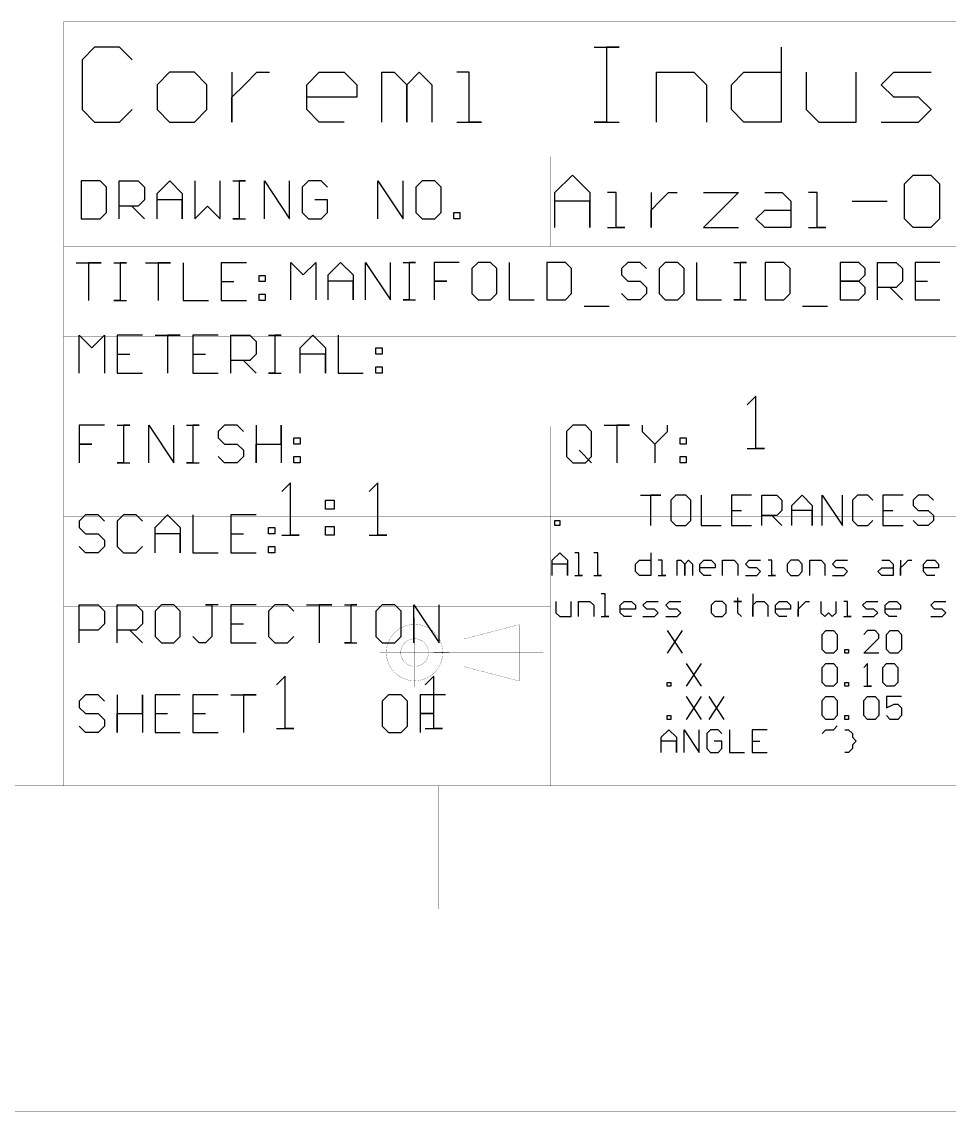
# Model space of a CAD drawing. Header units: millimetres. Extents: x 235 to 830, y 272 to 692.
# Drawn here: x 683.9 to 745.8, y 272 to 344.7 of the extents above; entities that cross this region are included whole.
import ezdxf

# ---------------------------------------------------------------- set-up
doc = ezdxf.new("R2010")
doc.units = ezdxf.units.MM
doc.layers.add('Mechanical1', color=6, linetype='Continuous')
doc.layers.add('Mechanical2', color=216, linetype='Continuous')

msp = doc.modelspace()

# ---------------------------------------------------------------- linework, layer by layer
at = {"layer": 'Mechanical1'}
for p, q in [((688.789, 343.04), (687.956, 342.207)), ((690.455, 343.04), (688.789, 343.04)), ((691.288, 342.207), (690.455, 343.04)), ((722.112, 343.04), (723.778, 343.04)), ((723.778, 343.04), (722.945, 343.04)), ((722.945, 343.04), (722.945, 338.042)), ((734.608, 343.04), (734.608, 338.042)), ((687.956, 342.207), (687.956, 338.875)), ((693.787, 341.374), (692.954, 340.541)), ((695.453, 341.374), (693.787, 341.374)), ((696.287, 340.541), (695.453, 341.374)), ((697.953, 341.374), (697.953, 338.042)), ((698.786, 340.541), (699.619, 341.374)), ((699.619, 341.374), (700.452, 341.374)), ((702.951, 340.541), (703.784, 341.374)), ((703.784, 341.374), (705.45, 341.374)), ((705.45, 341.374), (706.283, 340.541)), ((707.949, 338.042), (707.949, 341.374)), ((707.949, 341.374), (708.783, 341.374)), ((708.783, 341.374), (709.616, 340.541)), ((709.616, 340.541), (710.449, 341.374)), ((710.449, 341.374), (711.282, 340.541)), ((713.781, 341.374), (712.948, 341.374)), ((713.781, 338.042), (713.781, 341.374)), ((726.277, 338.042), (726.277, 341.374)), ((726.277, 341.374), (728.776, 341.374)), ((728.776, 341.374), (729.609, 340.541)), ((731.275, 340.541), (732.108, 341.374)), ((732.108, 341.374), (734.608, 341.374)), ((736.274, 341.374), (736.274, 338.875)), ((739.606, 338.042), (739.606, 341.374)), ((741.272, 340.541), (742.105, 341.374)), ((742.105, 341.374), (744.604, 341.374)), ((692.954, 340.541), (692.954, 338.875)), ((696.287, 338.875), (696.287, 340.541)), ((697.953, 339.708), (698.786, 340.541)), ((702.951, 338.875), (702.951, 340.541)), ((706.283, 340.541), (706.283, 339.708)), ((709.616, 340.541), (709.616, 338.042)), ((709.616, 338.042), (709.616, 340.541)), ((711.282, 340.541), (711.282, 338.042)), ((729.609, 340.541), (729.609, 338.042)), ((731.275, 338.875), (731.275, 340.541)), ((742.105, 339.708), (741.272, 340.541)), ((697.953, 338.042), (697.953, 339.708)), ((706.283, 339.708), (702.951, 339.708)), ((743.771, 339.708), (742.105, 339.708)), ((744.604, 338.875), (743.771, 339.708)), ((687.956, 338.875), (688.789, 338.042)), ((690.455, 338.042), (691.288, 338.875)), ((692.954, 338.875), (693.787, 338.042)), ((695.453, 338.042), (696.287, 338.875)), ((703.784, 338.042), (702.951, 338.875)), ((732.108, 338.042), (731.275, 338.875)), ((736.274, 338.875), (737.107, 338.042)), ((743.771, 338.042), (744.604, 338.875)), ((688.789, 338.042), (690.455, 338.042)), ((693.787, 338.042), (695.453, 338.042)), ((705.45, 338.042), (703.784, 338.042)), ((712.948, 338.042), (714.614, 338.042)), ((714.614, 338.042), (713.781, 338.042)), ((722.945, 338.042), (722.112, 338.042)), ((722.112, 338.042), (723.778, 338.042)), ((734.608, 338.042), (732.108, 338.042)), ((737.107, 338.042), (739.606, 338.042)), ((741.272, 338.042), (743.771, 338.042)), ((687.905, 334.117), (687.905, 331.59)), ((689.168, 334.117), (687.905, 334.117)), ((689.589, 333.696), (689.168, 334.117)), ((690.431, 331.59), (690.431, 334.117)), ((690.431, 334.117), (691.695, 334.117)), ((691.695, 334.117), (692.116, 333.696)), ((692.958, 333.275), (693.8, 334.117)), ((693.8, 334.117), (694.642, 333.275)), ((695.484, 334.117), (695.484, 331.59)), ((697.169, 331.59), (697.169, 334.117)), ((698.011, 334.117), (698.853, 334.117)), ((698.853, 334.117), (698.432, 334.117)), ((698.432, 334.117), (698.432, 331.59)), ((700.116, 331.59), (700.116, 334.117)), ((700.116, 334.117), (701.8, 331.59)), ((701.8, 331.59), (701.8, 334.117)), ((703.063, 334.117), (702.642, 333.696)), ((703.906, 334.117), (703.063, 334.117)), ((704.327, 333.696), (703.906, 334.117)), ((707.695, 331.59), (707.695, 334.117)), ((707.695, 334.117), (709.379, 331.59)), ((709.379, 331.59), (709.379, 334.117)), ((710.643, 334.117), (710.222, 333.696)), ((711.485, 334.117), (710.643, 334.117)), ((711.906, 333.696), (711.485, 334.117)), ((719.503, 333.339), (720.669, 334.505)), ((720.669, 334.505), (721.835, 333.339)), ((742.829, 333.922), (743.412, 334.505)), ((742.829, 331.589), (742.829, 333.922)), ((743.412, 334.505), (744.578, 334.505)), ((744.578, 334.505), (745.161, 333.922)), ((745.161, 333.922), (745.161, 331.589)), ((689.589, 332.012), (689.589, 333.696)), ((692.116, 333.696), (692.116, 332.854)), ((692.958, 331.59), (692.958, 333.275)), ((694.642, 333.275), (694.642, 331.59)), ((702.642, 333.696), (702.642, 332.012)), ((710.222, 333.696), (710.222, 332.012)), ((711.906, 332.012), (711.906, 333.696)), ((719.503, 331.006), (719.503, 333.339)), ((721.835, 333.339), (721.835, 331.006)), ((723.585, 333.339), (723.002, 333.339)), ((723.585, 331.006), (723.585, 333.339)), ((725.917, 333.339), (725.917, 331.006)), ((726.5, 332.756), (727.084, 333.339)), ((727.084, 333.339), (727.667, 333.339)), ((729.416, 333.339), (731.749, 333.339)), ((731.749, 333.339), (729.416, 331.006)), ((733.498, 333.339), (734.664, 333.339)), ((734.664, 333.339), (735.248, 332.756)), ((736.997, 333.339), (736.414, 333.339)), ((736.997, 331.006), (736.997, 333.339)), ((691.695, 332.433), (690.431, 332.433)), ((691.274, 332.433), (692.116, 331.59)), ((692.116, 332.854), (691.695, 332.433)), ((694.642, 332.854), (692.958, 332.854)), ((694.642, 331.59), (694.642, 332.854)), ((695.484, 331.59), (696.326, 332.433)), ((696.326, 332.433), (697.169, 331.59)), ((704.327, 332.854), (703.484, 332.854)), ((704.327, 332.012), (704.327, 332.854)), ((721.835, 332.756), (719.503, 332.756)), ((721.835, 331.006), (721.835, 332.756)), ((725.917, 332.173), (726.5, 332.756)), ((735.248, 332.756), (735.248, 331.006)), ((739.33, 332.756), (741.662, 332.756)), ((689.168, 331.59), (689.589, 332.012)), ((702.642, 332.012), (703.063, 331.59)), ((703.906, 331.59), (704.327, 332.012)), ((710.222, 332.012), (710.643, 331.59)), ((711.485, 331.59), (711.906, 332.012)), ((712.748, 331.59), (712.748, 332.012)), ((712.748, 332.012), (713.169, 332.012)), ((713.169, 332.012), (713.169, 331.59)), ((725.917, 331.006), (725.917, 332.173)), ((732.915, 331.589), (733.498, 332.173)), ((733.498, 332.173), (735.248, 332.173)), ((687.905, 331.59), (689.168, 331.59)), ((698.432, 331.59), (698.011, 331.59)), ((698.011, 331.59), (698.853, 331.59)), ((703.063, 331.59), (703.906, 331.59)), ((710.643, 331.59), (711.485, 331.59)), ((713.169, 331.59), (712.748, 331.59)), ((723.002, 331.006), (724.168, 331.006)), ((724.168, 331.006), (723.585, 331.006)), ((729.416, 331.006), (731.749, 331.006)), ((733.498, 331.006), (732.915, 331.589)), ((735.248, 331.006), (733.498, 331.006)), ((736.414, 331.006), (737.58, 331.006)), ((737.58, 331.006), (736.997, 331.006)), ((743.412, 331.006), (742.829, 331.589)), ((744.578, 331.006), (743.412, 331.006)), ((745.161, 331.589), (744.578, 331.006)), ((687.55, 328.656), (689.234, 328.656)), ((689.234, 328.656), (688.392, 328.656)), ((688.392, 328.656), (688.392, 326.129)), ((690.076, 328.656), (690.918, 328.656)), ((690.918, 328.656), (690.497, 328.656)), ((690.497, 328.656), (690.497, 326.129)), ((692.181, 328.656), (693.865, 328.656)), ((693.865, 328.656), (693.023, 328.656)), ((693.023, 328.656), (693.023, 326.129)), ((694.708, 328.656), (694.708, 326.129)), ((698.918, 328.656), (697.234, 328.656)), ((697.234, 328.656), (697.234, 326.129)), ((701.875, 326.18), (701.875, 328.679)), ((701.875, 328.679), (702.708, 327.846)), ((702.708, 327.846), (703.541, 328.679)), ((703.541, 328.679), (703.541, 326.18)), ((704.374, 327.846), (705.207, 328.679)), ((705.207, 328.679), (706.04, 327.846)), ((706.874, 326.18), (706.874, 328.679)), ((706.874, 328.679), (708.54, 326.18)), ((708.54, 326.18), (708.54, 328.679)), ((709.373, 328.679), (710.206, 328.679)), ((710.206, 328.679), (709.789, 328.679)), ((709.789, 328.679), (709.789, 326.18)), ((713.121, 328.679), (711.455, 328.679)), ((711.455, 328.679), (711.455, 327.43)), ((714.371, 328.679), (713.955, 328.263)), ((713.955, 328.263), (713.955, 326.597)), ((715.204, 328.679), (714.371, 328.679)), ((715.621, 328.263), (715.204, 328.679)), ((715.621, 326.597), (715.621, 328.263)), ((716.454, 328.679), (716.454, 326.18)), ((718.953, 328.679), (718.953, 326.18)), ((720.203, 328.679), (718.953, 328.679)), ((720.619, 328.263), (720.203, 328.679)), ((720.619, 326.597), (720.619, 328.263)), ((724.368, 328.679), (723.951, 328.263)), ((723.951, 328.263), (723.951, 327.846)), ((725.201, 328.679), (724.368, 328.679)), ((725.617, 328.263), (725.201, 328.679)), ((726.867, 328.679), (726.451, 328.263)), ((726.451, 328.263), (726.451, 326.597)), ((727.7, 328.679), (726.867, 328.679)), ((728.117, 328.263), (727.7, 328.679)), ((728.117, 326.597), (728.117, 328.263)), ((728.95, 328.679), (728.95, 326.18)), ((731.449, 328.679), (732.282, 328.679)), ((732.282, 328.679), (731.865, 328.679)), ((731.865, 328.679), (731.865, 326.18)), ((733.532, 328.679), (733.532, 326.18)), ((734.781, 328.679), (733.532, 328.679)), ((735.198, 328.263), (734.781, 328.679)), ((735.198, 326.597), (735.198, 328.263)), ((738.53, 328.679), (738.53, 326.18)), ((739.78, 328.679), (738.53, 328.679)), ((740.196, 328.263), (739.78, 328.679)), ((740.196, 327.846), (740.196, 328.263)), ((741.029, 326.18), (741.029, 328.679)), ((741.029, 328.679), (742.279, 328.679)), ((742.279, 328.679), (742.695, 328.263)), ((742.695, 328.263), (742.695, 327.43)), ((745.194, 328.679), (743.528, 328.679)), ((743.528, 328.679), (743.528, 326.18)), ((697.234, 327.393), (698.076, 327.393)), ((699.76, 327.814), (700.181, 327.814)), ((699.76, 327.393), (699.76, 327.814)), ((700.181, 327.393), (699.76, 327.393)), ((700.181, 327.814), (700.181, 327.393)), ((704.374, 326.18), (704.374, 327.846)), ((706.04, 327.43), (704.374, 327.43)), ((706.04, 327.846), (706.04, 326.18)), ((706.04, 326.18), (706.04, 327.43)), ((711.455, 327.43), (712.288, 327.43)), ((712.288, 327.43), (711.455, 327.43)), ((711.455, 327.43), (711.455, 326.18)), ((723.951, 327.846), (724.368, 327.43)), ((724.368, 327.43), (725.201, 327.43)), ((725.201, 327.43), (725.617, 327.013)), ((739.78, 327.43), (738.53, 327.43)), ((738.53, 327.43), (739.78, 327.43)), ((739.78, 327.43), (740.196, 327.846)), ((740.196, 327.013), (739.78, 327.43)), ((742.695, 327.43), (742.279, 327.013)), ((743.528, 327.43), (744.361, 327.43)), ((699.76, 326.551), (700.181, 326.551)), ((699.76, 326.129), (699.76, 326.551)), ((700.181, 326.551), (700.181, 326.129)), ((713.955, 326.597), (714.371, 326.18)), ((715.204, 326.18), (715.621, 326.597)), ((720.203, 326.18), (720.619, 326.597)), ((724.368, 326.18), (723.951, 326.597)), ((725.617, 326.597), (725.201, 326.18)), ((725.617, 327.013), (725.617, 326.597)), ((726.451, 326.597), (726.867, 326.18)), ((727.7, 326.18), (728.117, 326.597)), ((734.781, 326.18), (735.198, 326.597)), ((739.78, 326.18), (740.196, 326.597)), ((740.196, 326.597), (740.196, 327.013)), ((742.279, 327.013), (741.029, 327.013)), ((741.862, 327.013), (742.695, 326.18)), ((690.497, 326.129), (690.076, 326.129)), ((690.076, 326.129), (690.918, 326.129)), ((694.708, 326.129), (696.392, 326.129)), ((697.234, 326.129), (698.918, 326.129)), ((700.181, 326.129), (699.76, 326.129)), ((709.789, 326.18), (709.373, 326.18)), ((709.373, 326.18), (710.206, 326.18)), ((714.371, 326.18), (715.204, 326.18)), ((716.454, 326.18), (718.12, 326.18)), ((718.953, 326.18), (720.203, 326.18)), ((725.201, 326.18), (724.368, 326.18)), ((726.867, 326.18), (727.7, 326.18)), ((728.95, 326.18), (730.616, 326.18)), ((731.865, 326.18), (731.449, 326.18)), ((731.449, 326.18), (732.282, 326.18)), ((733.532, 326.18), (734.781, 326.18)), ((738.53, 326.18), (739.78, 326.18)), ((743.528, 326.18), (745.194, 326.18)), ((721.452, 325.764), (723.118, 325.764)), ((736.031, 325.764), (737.697, 325.764)), ((687.769, 321.291), (687.769, 323.817)), ((687.769, 323.817), (688.611, 322.975)), ((688.611, 322.975), (689.453, 323.817)), ((689.453, 323.817), (689.453, 321.291)), ((691.98, 323.817), (690.295, 323.817)), ((690.295, 323.817), (690.295, 321.291)), ((692.822, 323.817), (694.506, 323.817)), ((694.506, 323.817), (693.664, 323.817)), ((693.664, 323.817), (693.664, 321.291)), ((697.032, 323.817), (695.348, 323.817)), ((695.348, 323.817), (695.348, 321.291)), ((697.875, 321.291), (697.875, 323.817)), ((697.875, 323.817), (699.138, 323.817)), ((699.138, 323.817), (699.559, 323.396)), ((700.401, 323.817), (701.243, 323.817)), ((701.243, 323.817), (700.822, 323.817)), ((700.822, 323.817), (700.822, 321.291)), ((702.506, 322.975), (703.348, 323.817)), ((703.348, 323.817), (704.191, 322.975)), ((705.033, 323.817), (705.033, 321.291)), ((699.559, 323.396), (699.559, 322.554)), ((702.506, 321.291), (702.506, 322.975)), ((704.191, 322.975), (704.191, 321.291)), ((707.559, 322.975), (707.98, 322.975)), ((707.559, 322.554), (707.559, 322.975)), ((707.98, 322.975), (707.98, 322.554)), ((690.295, 322.554), (691.138, 322.554)), ((695.348, 322.554), (696.19, 322.554)), ((699.559, 322.554), (699.138, 322.133)), ((704.191, 322.554), (702.506, 322.554)), ((704.191, 321.291), (704.191, 322.554)), ((707.98, 322.554), (707.559, 322.554)), ((699.138, 322.133), (697.875, 322.133)), ((698.717, 322.133), (699.559, 321.291)), ((707.559, 321.712), (707.98, 321.712)), ((707.559, 321.291), (707.559, 321.712)), ((707.98, 321.712), (707.98, 321.291)), ((690.295, 321.291), (691.98, 321.291)), ((695.348, 321.291), (697.032, 321.291)), ((700.822, 321.291), (700.401, 321.291)), ((700.401, 321.291), (701.243, 321.291)), ((705.033, 321.291), (706.717, 321.291)), ((707.98, 321.291), (707.559, 321.291)), ((732.907, 319.745), (732.324, 319.162)), ((732.907, 316.246), (732.907, 319.745)), ((689.453, 317.817), (687.769, 317.817)), ((687.769, 317.817), (687.769, 316.554)), ((690.295, 317.817), (691.138, 317.817)), ((691.138, 317.817), (690.716, 317.817)), ((690.716, 317.817), (690.716, 315.291)), ((692.401, 315.291), (692.401, 317.817)), ((692.401, 317.817), (694.085, 315.291)), ((694.085, 315.291), (694.085, 317.817)), ((694.927, 317.817), (695.769, 317.817)), ((695.769, 317.817), (695.348, 317.817)), ((695.348, 317.817), (695.348, 315.291)), ((697.454, 317.817), (697.032, 317.396)), ((698.296, 317.817), (697.454, 317.817)), ((698.717, 317.396), (698.296, 317.817)), ((699.559, 317.817), (699.559, 315.291)), ((701.243, 316.554), (701.243, 317.817)), ((701.243, 317.817), (701.243, 315.291)), ((720.69, 317.817), (720.269, 317.396)), ((721.532, 317.817), (720.69, 317.817)), ((721.953, 317.396), (721.532, 317.817)), ((722.795, 317.817), (724.48, 317.817)), ((724.48, 317.817), (723.638, 317.817)), ((723.638, 317.817), (723.638, 315.291)), ((725.322, 317.817), (725.322, 317.396)), ((727.006, 317.396), (727.006, 317.817)), ((697.032, 317.396), (697.032, 316.975)), ((720.269, 317.396), (720.269, 315.712)), ((721.953, 315.712), (721.953, 317.396)), ((725.322, 317.396), (726.164, 316.554)), ((726.164, 316.554), (727.006, 317.396)), ((687.769, 316.554), (688.611, 316.554)), ((688.611, 316.554), (687.769, 316.554)), ((687.769, 316.554), (687.769, 315.291)), ((697.032, 316.975), (697.454, 316.554)), ((697.454, 316.554), (698.296, 316.554)), ((698.296, 316.554), (698.717, 316.133)), ((699.559, 315.291), (699.559, 316.554)), ((699.559, 316.554), (701.243, 316.554)), ((702.085, 316.975), (702.506, 316.975)), ((702.085, 316.554), (702.085, 316.975)), ((702.506, 316.554), (702.085, 316.554)), ((702.506, 316.975), (702.506, 316.554)), ((726.164, 316.554), (726.164, 315.291)), ((727.848, 316.975), (728.269, 316.975)), ((727.848, 316.554), (727.848, 316.975)), ((728.269, 316.554), (727.848, 316.554)), ((728.269, 316.975), (728.269, 316.554)), ((697.454, 315.291), (697.032, 315.712)), ((698.717, 315.712), (698.296, 315.291)), ((698.717, 316.133), (698.717, 315.712)), ((702.085, 315.712), (702.506, 315.712)), ((702.085, 315.291), (702.085, 315.712)), ((702.506, 315.712), (702.506, 315.291)), ((720.269, 315.712), (720.69, 315.291)), ((721.111, 316.133), (721.953, 315.291)), ((721.532, 315.291), (721.953, 315.712)), ((727.848, 315.712), (728.269, 315.712)), ((727.848, 315.291), (727.848, 315.712)), ((728.269, 315.712), (728.269, 315.291)), ((732.324, 316.246), (733.49, 316.246)), ((733.49, 316.246), (732.907, 316.246)), ((690.716, 315.291), (690.295, 315.291)), ((690.295, 315.291), (691.138, 315.291)), ((695.348, 315.291), (694.927, 315.291)), ((694.927, 315.291), (695.769, 315.291)), ((698.296, 315.291), (697.454, 315.291)), ((702.506, 315.291), (702.085, 315.291)), ((720.69, 315.291), (721.532, 315.291)), ((728.269, 315.291), (727.848, 315.291)), ((701.866, 313.961), (701.283, 313.378)), ((701.866, 310.462), (701.866, 313.961)), ((707.697, 313.961), (707.114, 313.378)), ((707.697, 310.462), (707.697, 313.961)), ((704.198, 312.795), (704.782, 312.795)), ((704.198, 312.212), (704.198, 312.795)), ((704.782, 312.795), (704.782, 312.212)), ((725.213, 313.134), (726.56, 313.134)), ((726.56, 313.134), (725.886, 313.134)), ((725.886, 313.134), (725.886, 311.113)), ((727.571, 313.134), (727.234, 312.798)), ((727.234, 312.798), (727.234, 311.45)), ((728.244, 313.134), (727.571, 313.134)), ((728.581, 312.798), (728.244, 313.134)), ((728.581, 311.45), (728.581, 312.798)), ((729.255, 313.134), (729.255, 311.113)), ((732.623, 313.134), (731.276, 313.134)), ((731.276, 313.134), (731.276, 311.113)), ((733.297, 311.113), (733.297, 313.134)), ((733.297, 313.134), (734.308, 313.134)), ((734.308, 313.134), (734.644, 312.798)), ((734.644, 312.798), (734.644, 312.124)), ((735.318, 312.461), (735.992, 313.134)), ((735.992, 313.134), (736.666, 312.461)), ((737.339, 311.113), (737.339, 313.134)), ((737.339, 313.134), (738.687, 311.113)), ((738.687, 311.113), (738.687, 313.134)), ((739.697, 313.134), (739.36, 312.798)), ((739.36, 312.798), (739.36, 311.45)), ((740.371, 313.134), (739.697, 313.134)), ((740.708, 312.798), (740.371, 313.134)), ((742.729, 313.134), (741.381, 313.134)), ((741.381, 313.134), (741.381, 311.113)), ((743.739, 313.134), (743.403, 312.798)), ((743.403, 312.798), (743.403, 312.461)), ((744.413, 313.134), (743.739, 313.134)), ((744.75, 312.798), (744.413, 313.134)), ((704.782, 312.212), (704.198, 312.212)), ((731.276, 312.124), (731.95, 312.124)), ((734.644, 312.124), (734.308, 311.787)), ((735.318, 311.113), (735.318, 312.461)), ((736.666, 312.124), (735.318, 312.124)), ((736.666, 312.461), (736.666, 311.113)), ((736.666, 311.113), (736.666, 312.124)), ((741.381, 312.124), (742.055, 312.124)), ((743.403, 312.461), (743.739, 312.124)), ((743.739, 312.124), (744.413, 312.124)), ((744.413, 312.124), (744.75, 311.787)), ((688.19, 311.817), (687.769, 311.396)), ((687.769, 311.396), (687.769, 310.975)), ((689.032, 311.817), (688.19, 311.817)), ((689.453, 311.396), (689.032, 311.817)), ((690.716, 311.817), (690.295, 311.396)), ((690.295, 311.396), (690.295, 309.712)), ((691.559, 311.817), (690.716, 311.817)), ((691.98, 311.396), (691.559, 311.817)), ((692.822, 310.975), (693.664, 311.817)), ((693.664, 311.817), (694.506, 310.975)), ((695.348, 311.817), (695.348, 309.291)), ((699.559, 311.817), (697.875, 311.817)), ((697.875, 311.817), (697.875, 309.291)), ((719.486, 311.113), (719.486, 311.45)), ((719.486, 311.45), (719.823, 311.45)), ((719.823, 311.45), (719.823, 311.113)), ((727.234, 311.45), (727.571, 311.113)), ((728.244, 311.113), (728.581, 311.45)), ((734.308, 311.787), (733.297, 311.787)), ((733.971, 311.787), (734.644, 311.113)), ((739.36, 311.45), (739.697, 311.113)), ((740.371, 311.113), (740.708, 311.45)), ((743.739, 311.113), (743.403, 311.45)), ((744.75, 311.45), (744.413, 311.113)), ((744.75, 311.787), (744.75, 311.45)), ((687.769, 310.975), (688.19, 310.554)), ((688.19, 310.554), (689.032, 310.554)), ((689.032, 310.554), (689.453, 310.133)), ((692.822, 309.291), (692.822, 310.975)), ((694.506, 310.554), (692.822, 310.554)), ((694.506, 310.975), (694.506, 309.291)), ((694.506, 309.291), (694.506, 310.554)), ((697.875, 310.554), (698.717, 310.554)), ((700.401, 310.975), (700.822, 310.975)), ((700.401, 310.554), (700.401, 310.975)), ((700.822, 310.554), (700.401, 310.554)), ((700.822, 310.975), (700.822, 310.554)), ((704.198, 311.046), (704.782, 311.046)), ((704.198, 310.462), (704.198, 311.046)), ((704.782, 311.046), (704.782, 310.462)), ((719.823, 311.113), (719.486, 311.113)), ((727.571, 311.113), (728.244, 311.113)), ((729.255, 311.113), (730.602, 311.113)), ((731.276, 311.113), (732.623, 311.113)), ((739.697, 311.113), (740.371, 311.113)), ((741.381, 311.113), (742.729, 311.113)), ((744.413, 311.113), (743.739, 311.113)), ((689.453, 310.133), (689.453, 309.712)), ((701.283, 310.462), (702.449, 310.462)), ((702.449, 310.462), (701.866, 310.462)), ((704.782, 310.462), (704.198, 310.462)), ((707.114, 310.462), (708.28, 310.462)), ((708.28, 310.462), (707.697, 310.462)), ((688.19, 309.291), (687.769, 309.712)), ((689.032, 309.291), (688.19, 309.291)), ((689.453, 309.712), (689.032, 309.291)), ((690.295, 309.712), (690.716, 309.291)), ((690.716, 309.291), (691.559, 309.291)), ((691.559, 309.291), (691.98, 309.712)), ((695.348, 309.291), (697.032, 309.291)), ((697.875, 309.291), (699.559, 309.291)), ((700.401, 309.712), (700.822, 309.712)), ((700.401, 309.291), (700.401, 309.712)), ((700.822, 309.291), (700.401, 309.291)), ((700.822, 309.712), (700.822, 309.291)), ((719.324, 308.795), (719.829, 309.3)), ((719.829, 309.3), (720.335, 308.795)), ((721.093, 309.3), (720.84, 309.3)), ((721.093, 307.784), (721.093, 309.3)), ((722.356, 309.3), (722.103, 309.3)), ((722.356, 307.784), (722.356, 309.3)), ((725.893, 309.3), (725.893, 307.784)), ((719.324, 307.784), (719.324, 308.795)), ((720.335, 308.542), (719.324, 308.542)), ((720.335, 308.795), (720.335, 307.784)), ((720.335, 307.784), (720.335, 308.542)), ((724.882, 308.542), (725.135, 308.795)), ((724.882, 308.037), (724.882, 308.542)), ((725.135, 308.795), (725.893, 308.795)), ((726.651, 308.795), (726.398, 308.795)), ((726.651, 307.784), (726.651, 308.795)), ((727.661, 307.784), (727.661, 308.795)), ((727.661, 308.795), (727.914, 308.795)), ((727.914, 308.795), (728.167, 308.542)), ((728.167, 308.542), (728.419, 308.795)), ((728.167, 308.542), (728.167, 307.784)), ((728.167, 307.784), (728.167, 308.542)), ((728.419, 308.795), (728.672, 308.542)), ((728.672, 308.542), (728.672, 307.784)), ((729.177, 308.542), (729.43, 308.795)), ((729.177, 308.037), (729.177, 308.542)), ((729.43, 308.795), (729.935, 308.795)), ((729.935, 308.795), (730.188, 308.542)), ((730.188, 308.542), (730.188, 308.29)), ((730.693, 307.784), (730.693, 308.795)), ((730.693, 308.795), (731.451, 308.795)), ((731.451, 308.795), (731.703, 308.542)), ((731.703, 308.542), (731.703, 307.784)), ((732.209, 308.542), (732.461, 308.795)), ((732.461, 308.29), (732.209, 308.542)), ((732.461, 308.795), (733.219, 308.795)), ((733.977, 308.795), (733.725, 308.795)), ((733.977, 307.784), (733.977, 308.795)), ((735.24, 308.795), (734.988, 308.542)), ((734.988, 308.542), (734.988, 308.037)), ((735.746, 308.795), (735.24, 308.795)), ((735.998, 308.542), (735.746, 308.795)), ((735.998, 308.037), (735.998, 308.542)), ((736.504, 307.784), (736.504, 308.795)), ((736.504, 308.795), (737.262, 308.795)), ((737.262, 308.795), (737.514, 308.542)), ((737.514, 308.542), (737.514, 307.784)), ((738.019, 308.542), (738.272, 308.795)), ((738.272, 308.29), (738.019, 308.542)), ((738.272, 308.795), (739.03, 308.795)), ((741.304, 308.795), (741.809, 308.795)), ((741.809, 308.795), (742.062, 308.542)), ((742.062, 308.542), (742.062, 307.784)), ((742.567, 308.795), (742.567, 307.784)), ((742.567, 308.29), (742.82, 308.542)), ((742.82, 308.542), (743.072, 308.795)), ((743.072, 308.795), (743.325, 308.795)), ((744.083, 308.542), (744.335, 308.795)), ((744.083, 308.037), (744.083, 308.542)), ((744.335, 308.795), (744.841, 308.795)), ((744.841, 308.795), (745.093, 308.542)), ((745.093, 308.542), (745.093, 308.29)), ((720.84, 307.784), (721.345, 307.784)), ((721.345, 307.784), (721.093, 307.784)), ((722.103, 307.784), (722.609, 307.784)), ((722.609, 307.784), (722.356, 307.784)), ((725.135, 307.784), (724.882, 308.037)), ((725.893, 307.784), (725.135, 307.784)), ((726.398, 307.784), (726.903, 307.784)), ((726.903, 307.784), (726.651, 307.784)), ((730.188, 308.29), (729.177, 308.29)), ((729.43, 307.784), (729.177, 308.037)), ((729.935, 307.784), (729.43, 307.784)), ((732.209, 307.784), (732.967, 307.784)), ((732.967, 308.29), (732.461, 308.29)), ((733.219, 308.037), (732.967, 308.29)), ((732.967, 307.784), (733.219, 308.037)), ((733.725, 307.784), (734.23, 307.784)), ((734.23, 307.784), (733.977, 307.784)), ((734.988, 308.037), (735.24, 307.784)), ((735.24, 307.784), (735.746, 307.784)), ((735.746, 307.784), (735.998, 308.037)), ((738.019, 307.784), (738.777, 307.784)), ((738.777, 308.29), (738.272, 308.29)), ((739.03, 308.037), (738.777, 308.29)), ((738.777, 307.784), (739.03, 308.037)), ((741.051, 308.037), (741.304, 308.29)), ((741.304, 307.784), (741.051, 308.037)), ((741.304, 308.29), (742.062, 308.29)), ((742.062, 307.784), (741.304, 307.784)), ((742.567, 307.784), (742.567, 308.29)), ((745.093, 308.29), (744.083, 308.29)), ((744.335, 307.784), (744.083, 308.037)), ((744.841, 307.784), (744.335, 307.784)), ((722.851, 306.548), (722.599, 306.548)), ((722.851, 305.032), (722.851, 306.548)), ((731.694, 306.295), (731.694, 306.042)), ((732.704, 306.548), (732.704, 305.032)), ((687.769, 303.291), (687.769, 305.817)), ((687.769, 305.817), (689.032, 305.817)), ((689.032, 305.817), (689.453, 305.396)), ((690.295, 303.291), (690.295, 305.817)), ((690.295, 305.817), (691.559, 305.817)), ((691.559, 305.817), (691.98, 305.396)), ((693.243, 305.817), (692.822, 305.396)), ((694.085, 305.817), (693.243, 305.817)), ((694.506, 305.396), (694.085, 305.817)), ((697.032, 305.817), (696.19, 305.817)), ((696.19, 305.817), (696.611, 305.817)), ((696.611, 305.817), (696.611, 303.712)), ((699.559, 305.817), (697.875, 305.817)), ((697.875, 305.817), (697.875, 303.291)), ((700.822, 305.817), (700.401, 305.396)), ((701.664, 305.817), (700.822, 305.817)), ((702.085, 305.396), (701.664, 305.817)), ((702.927, 305.817), (704.612, 305.817)), ((704.612, 305.817), (703.769, 305.817)), ((703.769, 305.817), (703.769, 303.291)), ((705.454, 305.817), (706.296, 305.817)), ((706.296, 305.817), (705.875, 305.817)), ((705.875, 305.817), (705.875, 303.291)), ((707.98, 305.817), (707.559, 305.396)), ((708.822, 305.817), (707.98, 305.817)), ((709.243, 305.396), (708.822, 305.817)), ((710.085, 303.291), (710.085, 305.817)), ((710.085, 305.817), (711.77, 303.291)), ((711.77, 303.291), (711.77, 305.817)), ((719.567, 306.042), (719.567, 305.285)), ((720.578, 305.032), (720.578, 306.042)), ((721.083, 305.032), (721.083, 306.042)), ((721.083, 306.042), (721.841, 306.042)), ((721.841, 306.042), (722.093, 305.79)), ((722.093, 305.79), (722.093, 305.032)), ((723.862, 305.79), (724.115, 306.042)), ((723.862, 305.285), (723.862, 305.79)), ((724.872, 305.537), (723.862, 305.537)), ((724.115, 306.042), (724.62, 306.042)), ((724.62, 306.042), (724.872, 305.79)), ((724.872, 305.79), (724.872, 305.537)), ((725.378, 305.79), (725.63, 306.042)), ((725.63, 305.537), (725.378, 305.79)), ((725.63, 306.042), (726.388, 306.042)), ((726.136, 305.537), (725.63, 305.537)), ((726.388, 305.285), (726.136, 305.537)), ((726.894, 305.79), (727.146, 306.042)), ((727.146, 305.537), (726.894, 305.79)), ((727.146, 306.042), (727.904, 306.042)), ((727.651, 305.537), (727.146, 305.537)), ((727.904, 305.285), (727.651, 305.537)), ((730.178, 306.042), (729.925, 305.79)), ((729.925, 305.79), (729.925, 305.285)), ((730.683, 306.042), (730.178, 306.042)), ((730.936, 305.79), (730.683, 306.042)), ((730.936, 305.285), (730.936, 305.79)), ((731.694, 306.042), (731.441, 306.042)), ((731.441, 306.042), (731.946, 306.042)), ((731.946, 306.042), (731.694, 306.042)), ((731.694, 306.042), (731.694, 305.285)), ((732.704, 305.79), (732.957, 306.042)), ((732.704, 305.032), (732.704, 305.79)), ((732.957, 306.042), (733.462, 306.042)), ((733.462, 306.042), (733.715, 305.79)), ((733.715, 305.79), (733.715, 305.032)), ((734.22, 305.79), (734.473, 306.042)), ((734.22, 305.285), (734.22, 305.79)), ((735.231, 305.537), (734.22, 305.537)), ((734.473, 306.042), (734.978, 306.042)), ((734.978, 306.042), (735.231, 305.79)), ((735.231, 305.79), (735.231, 305.537)), ((735.736, 306.042), (735.736, 305.032)), ((735.736, 305.537), (735.989, 305.79)), ((735.736, 305.032), (735.736, 305.537)), ((735.989, 305.79), (736.241, 306.042)), ((736.241, 306.042), (736.494, 306.042)), ((737.252, 306.042), (737.252, 305.285)), ((738.262, 305.285), (738.262, 306.042)), ((739.02, 306.042), (738.768, 306.042)), ((739.02, 305.032), (739.02, 306.042)), ((740.031, 305.79), (740.283, 306.042)), ((740.283, 305.537), (740.031, 305.79)), ((740.283, 306.042), (741.041, 306.042)), ((740.789, 305.537), (740.283, 305.537)), ((741.041, 305.285), (740.789, 305.537)), ((741.547, 305.79), (741.799, 306.042)), ((741.547, 305.285), (741.547, 305.79)), ((742.557, 305.537), (741.547, 305.537)), ((741.799, 306.042), (742.305, 306.042)), ((742.305, 306.042), (742.557, 305.79)), ((742.557, 305.79), (742.557, 305.537)), ((744.578, 305.79), (744.831, 306.042)), ((744.831, 305.537), (744.578, 305.79)), ((744.831, 306.042), (745.589, 306.042)), ((745.336, 305.537), (744.831, 305.537)), ((745.589, 305.285), (745.336, 305.537)), ((689.453, 305.396), (689.453, 304.554)), ((691.98, 305.396), (691.98, 304.554)), ((692.822, 305.396), (692.822, 303.712)), ((694.506, 303.712), (694.506, 305.396)), ((700.401, 305.396), (700.401, 303.712)), ((707.559, 305.396), (707.559, 303.712)), ((709.243, 303.712), (709.243, 305.396)), ((719.567, 305.285), (719.82, 305.032)), ((719.82, 305.032), (720.578, 305.032)), ((722.599, 305.032), (723.104, 305.032)), ((723.104, 305.032), (722.851, 305.032)), ((724.115, 305.032), (723.862, 305.285)), ((724.62, 305.032), (724.115, 305.032)), ((725.378, 305.032), (726.136, 305.032)), ((726.136, 305.032), (726.388, 305.285)), ((726.894, 305.032), (727.651, 305.032)), ((727.651, 305.032), (727.904, 305.285)), ((729.925, 305.285), (730.178, 305.032)), ((730.178, 305.032), (730.683, 305.032)), ((730.683, 305.032), (730.936, 305.285)), ((731.694, 305.285), (731.946, 305.032)), ((734.473, 305.032), (734.22, 305.285)), ((734.978, 305.032), (734.473, 305.032)), ((737.252, 305.285), (737.504, 305.032)), ((737.504, 305.032), (737.757, 305.285)), ((737.757, 305.285), (738.01, 305.032)), ((738.01, 305.032), (738.262, 305.285)), ((738.768, 305.032), (739.273, 305.032)), ((739.273, 305.032), (739.02, 305.032)), ((740.031, 305.032), (740.789, 305.032)), ((740.789, 305.032), (741.041, 305.285)), ((741.799, 305.032), (741.547, 305.285)), ((742.305, 305.032), (741.799, 305.032)), ((744.578, 305.032), (745.336, 305.032)), ((745.336, 305.032), (745.589, 305.285)), ((689.032, 304.133), (687.769, 304.133)), ((689.453, 304.554), (689.032, 304.133)), ((691.559, 304.133), (690.295, 304.133)), ((691.138, 304.133), (691.98, 303.291)), ((691.98, 304.554), (691.559, 304.133)), ((697.875, 304.554), (698.717, 304.554)), ((726.99, 304.1), (728.001, 302.585)), ((728.001, 304.1), (726.99, 302.585)), ((737.331, 303.848), (737.583, 304.1)), ((737.583, 304.1), (738.088, 304.1)), ((738.088, 304.1), (738.341, 303.848)), ((740.362, 304.1), (740.11, 303.848)), ((740.867, 304.1), (740.362, 304.1)), ((741.12, 303.848), (740.867, 304.1)), ((741.625, 303.848), (741.878, 304.1)), ((741.878, 304.1), (742.383, 304.1)), ((742.383, 304.1), (742.636, 303.848)), ((692.822, 303.712), (693.243, 303.291)), ((693.243, 303.291), (694.085, 303.291)), ((694.085, 303.291), (694.506, 303.712)), ((695.769, 303.291), (695.348, 303.712)), ((696.19, 303.291), (695.769, 303.291)), ((696.611, 303.712), (696.19, 303.291)), ((697.875, 303.291), (699.559, 303.291)), ((700.401, 303.712), (700.822, 303.291)), ((700.822, 303.291), (701.664, 303.291)), ((701.664, 303.291), (702.085, 303.712)), ((705.875, 303.291), (705.454, 303.291)), ((705.454, 303.291), (706.296, 303.291)), ((707.559, 303.712), (707.98, 303.291)), ((707.98, 303.291), (708.822, 303.291)), ((708.822, 303.291), (709.243, 303.712)), ((737.331, 302.837), (737.331, 303.848)), ((738.341, 303.848), (738.341, 302.837)), ((740.11, 302.585), (741.12, 303.595)), ((741.12, 303.595), (741.12, 303.848)), ((741.625, 302.837), (741.625, 303.848)), ((742.636, 303.848), (742.636, 302.837)), ((737.583, 302.585), (737.331, 302.837)), ((738.088, 302.585), (737.583, 302.585)), ((738.341, 302.837), (738.088, 302.585)), ((738.846, 302.585), (738.846, 302.837)), ((738.846, 302.837), (739.099, 302.837)), ((739.099, 302.585), (738.846, 302.585)), ((739.099, 302.837), (739.099, 302.585)), ((741.12, 302.585), (740.11, 302.585)), ((741.878, 302.585), (741.625, 302.837)), ((742.383, 302.585), (741.878, 302.585)), ((742.636, 302.837), (742.383, 302.585)), ((728.253, 301.895), (729.264, 300.38)), ((729.264, 301.895), (728.253, 300.38)), ((737.331, 301.643), (737.583, 301.895)), ((737.583, 301.895), (738.088, 301.895)), ((738.088, 301.895), (738.341, 301.643)), ((740.362, 301.895), (740.11, 301.643)), ((740.362, 300.38), (740.362, 301.895)), ((741.373, 301.643), (741.625, 301.895)), ((741.625, 301.895), (742.131, 301.895)), ((742.131, 301.895), (742.383, 301.643)), ((737.331, 300.632), (737.331, 301.643)), ((738.341, 301.643), (738.341, 300.632)), ((741.373, 300.632), (741.373, 301.643)), ((742.383, 301.643), (742.383, 300.632)), ((701.507, 301.057), (700.923, 300.473)), ((701.507, 297.558), (701.507, 301.057)), ((711.42, 301.057), (710.837, 300.473)), ((711.42, 297.558), (711.42, 301.057)), ((726.99, 300.38), (726.99, 300.632)), ((726.99, 300.632), (727.243, 300.632)), ((727.243, 300.38), (726.99, 300.38)), ((727.243, 300.632), (727.243, 300.38)), ((737.583, 300.38), (737.331, 300.632)), ((738.088, 300.38), (737.583, 300.38)), ((738.341, 300.632), (738.088, 300.38)), ((738.846, 300.38), (738.846, 300.632)), ((738.846, 300.632), (739.099, 300.632)), ((739.099, 300.38), (738.846, 300.38)), ((739.099, 300.632), (739.099, 300.38)), ((740.11, 300.38), (740.615, 300.38)), ((740.615, 300.38), (740.362, 300.38)), ((741.625, 300.38), (741.373, 300.632)), ((742.131, 300.38), (741.625, 300.38)), ((742.383, 300.632), (742.131, 300.38)), ((688.19, 299.817), (687.769, 299.396)), ((689.032, 299.817), (688.19, 299.817)), ((689.453, 299.396), (689.032, 299.817)), ((690.295, 299.817), (690.295, 297.291)), ((691.98, 298.554), (691.98, 299.817)), ((691.98, 299.817), (691.98, 297.291)), ((694.506, 299.817), (692.822, 299.817)), ((692.822, 299.817), (692.822, 297.291)), ((697.032, 299.817), (695.348, 299.817)), ((695.348, 299.817), (695.348, 297.291)), ((697.875, 299.817), (699.559, 299.817)), ((699.559, 299.817), (698.717, 299.817)), ((698.717, 299.817), (698.717, 297.291)), ((708.401, 299.817), (707.98, 299.396)), ((709.243, 299.817), (708.401, 299.817)), ((709.664, 299.396), (709.243, 299.817)), ((712.191, 299.817), (710.506, 299.817)), ((710.506, 299.817), (710.506, 298.554)), ((728.253, 299.69), (729.264, 298.175)), ((729.264, 299.69), (728.253, 298.175)), ((729.769, 299.69), (730.78, 298.175)), ((730.78, 299.69), (729.769, 298.175)), ((737.331, 299.438), (737.583, 299.69)), ((737.583, 299.69), (738.088, 299.69)), ((738.088, 299.69), (738.341, 299.438)), ((740.11, 299.438), (740.362, 299.69)), ((740.362, 299.69), (740.867, 299.69)), ((740.867, 299.69), (741.12, 299.438)), ((742.636, 299.69), (741.625, 299.69)), ((741.625, 299.69), (741.625, 298.933)), ((687.769, 299.396), (687.769, 298.975)), ((687.769, 298.975), (688.19, 298.554)), ((707.98, 299.396), (707.98, 297.712)), ((709.664, 297.712), (709.664, 299.396)), ((737.331, 298.427), (737.331, 299.438)), ((738.341, 299.438), (738.341, 298.427)), ((740.11, 298.427), (740.11, 299.438)), ((741.12, 299.438), (741.12, 298.427)), ((741.625, 298.933), (742.131, 299.185)), ((742.131, 299.185), (742.383, 299.185)), ((742.383, 299.185), (742.636, 298.933)), ((742.636, 298.933), (742.636, 298.427)), ((688.19, 298.554), (689.032, 298.554)), ((689.032, 298.554), (689.453, 298.133)), ((690.295, 297.291), (690.295, 298.554)), ((690.295, 298.554), (691.98, 298.554)), ((692.822, 298.554), (693.664, 298.554)), ((695.348, 298.554), (696.19, 298.554)), ((710.506, 298.554), (711.349, 298.554)), ((711.349, 298.554), (710.506, 298.554)), ((710.506, 298.554), (710.506, 297.291)), ((726.99, 298.175), (726.99, 298.427)), ((726.99, 298.427), (727.243, 298.427)), ((727.243, 298.175), (726.99, 298.175)), ((727.243, 298.427), (727.243, 298.175)), ((737.583, 298.175), (737.331, 298.427)), ((738.088, 298.175), (737.583, 298.175)), ((738.341, 298.427), (738.088, 298.175)), ((738.846, 298.175), (738.846, 298.427)), ((738.846, 298.427), (739.099, 298.427)), ((739.099, 298.175), (738.846, 298.175)), ((739.099, 298.427), (739.099, 298.175)), ((740.362, 298.175), (740.11, 298.427)), ((740.867, 298.175), (740.362, 298.175)), ((741.12, 298.427), (740.867, 298.175)), ((741.878, 298.175), (741.625, 298.427)), ((742.383, 298.175), (741.878, 298.175)), ((742.636, 298.427), (742.383, 298.175)), ((688.19, 297.291), (687.769, 297.712)), ((689.453, 297.712), (689.032, 297.291)), ((689.453, 298.133), (689.453, 297.712)), ((700.923, 297.558), (702.09, 297.558)), ((702.09, 297.558), (701.507, 297.558)), ((707.98, 297.712), (708.401, 297.291)), ((709.243, 297.291), (709.664, 297.712)), ((710.837, 297.558), (712.003, 297.558)), ((712.003, 297.558), (711.42, 297.558)), ((726.601, 296.98), (727.106, 297.485)), ((727.106, 297.485), (727.611, 296.98)), ((728.116, 295.97), (728.116, 297.485)), ((728.116, 297.485), (729.127, 295.97)), ((729.127, 295.97), (729.127, 297.485)), ((729.885, 297.485), (729.632, 297.233)), ((730.39, 297.485), (729.885, 297.485)), ((730.643, 297.233), (730.39, 297.485)), ((731.148, 297.485), (731.148, 295.97)), ((733.674, 297.485), (732.664, 297.485)), ((732.664, 297.485), (732.664, 295.97)), ((737.331, 297.233), (737.583, 297.485)), ((737.583, 297.485), (738.088, 297.485)), ((738.088, 297.485), (738.341, 297.738)), ((738.846, 297.485), (739.099, 297.485)), ((739.099, 297.485), (739.352, 297.233)), ((689.032, 297.291), (688.19, 297.291)), ((692.822, 297.291), (694.506, 297.291)), ((695.348, 297.291), (697.032, 297.291)), ((708.401, 297.291), (709.243, 297.291)), ((726.601, 295.97), (726.601, 296.98)), ((727.611, 296.728), (726.601, 296.728)), ((727.611, 296.98), (727.611, 295.97)), ((727.611, 295.97), (727.611, 296.728)), ((729.632, 297.233), (729.632, 296.222)), ((730.643, 296.728), (730.137, 296.728)), ((730.643, 296.222), (730.643, 296.728)), ((732.664, 296.728), (733.169, 296.728)), ((739.352, 297.233), (739.352, 296.98)), ((739.352, 296.98), (739.604, 296.728)), ((739.604, 296.728), (739.352, 296.475)), ((729.632, 296.222), (729.885, 295.97)), ((730.39, 295.97), (730.643, 296.222)), ((739.352, 296.222), (739.099, 295.97)), ((739.352, 296.475), (739.352, 296.222)), ((729.885, 295.97), (730.39, 295.97)), ((731.148, 295.97), (732.159, 295.97)), ((732.664, 295.97), (733.674, 295.97)), ((739.099, 295.97), (738.846, 295.97))]:
    msp.add_line(p, q, dxfattribs=at)
at = {"layer": 'Mechanical1', "const_width": 0.0127}
for points in [[(686.712, 344.733), (801.712, 344.733)], [(686.712, 293.733), (686.712, 344.733)], [(686.712, 335.733), (801.712, 335.733)], [(719.212, 329.733), (719.212, 335.733)], [(686.712, 329.733), (801.712, 329.733)], [(686.712, 323.733), (801.712, 323.733)], [(686.712, 317.733), (801.712, 317.733)], [(719.212, 293.733), (719.212, 317.733)], [(686.712, 311.733), (801.712, 311.733)], [(686.712, 305.733), (719.212, 305.733)], [(713.433, 303.539), (717.118, 304.499)], [(717.118, 300.732), (717.118, 304.499)], [(713.433, 301.691), (713.433, 303.539)], [(713.433, 301.691), (717.118, 300.732)], [(686.712, 299.733), (719.212, 299.733)], [(261.712, 293.733), (801.712, 293.733)], [(711.712, 285.53), (711.712, 293.733)], [(235.189, 272.022), (829.189, 272.022)]]:
    msp.add_lwpolyline(points, dxfattribs=at)
at = {"layer": 'Mechanical1'}
for points, const_width in [([(686.709, 344.733, 1), (686.715, 344.733, 1)], 0.00635), ([(686.709, 344.733, 1), (686.715, 344.733, 1)], 0.00635), ([(686.709, 335.733, 1), (686.715, 335.733, 1)], 0.00635), ([(719.209, 335.733, 1), (719.215, 335.733, 1)], 0.00635), ([(686.709, 329.733, 1), (686.715, 329.733, 1)], 0.00635), ([(719.209, 329.733, 1), (719.215, 329.733, 1)], 0.00635), ([(686.709, 323.733, 1), (686.715, 323.733, 1)], 0.00635), ([(686.709, 317.733, 1), (686.715, 317.733, 1)], 0.00635), ([(719.209, 317.733, 1), (719.215, 317.733, 1)], 0.00635), ([(686.709, 311.733, 1), (686.715, 311.733, 1)], 0.00635), ([(686.709, 305.733, 1), (686.715, 305.733, 1)], 0.00635), ([(719.209, 305.733, 1), (719.215, 305.733, 1)], 0.00635), ([(712.023, 302.632, 1), (708.256, 302.632, 1)], 0.0127), ([(717.115, 304.499, 1), (717.122, 304.499, 1)], 0.00635), ([(717.115, 304.499, 1), (717.122, 304.499, 1)], 0.00635), ([(711.063, 302.632, 1), (709.215, 302.632, 1)], 0.0127), ([(713.43, 303.539, 1), (713.436, 303.539, 1)], 0.00635), ([(713.43, 303.539, 1), (713.436, 303.539, 1)], 0.00635), ([(708.253, 302.632, 1), (708.259, 302.632, 1)], 0.00635), ([(709.212, 302.632, 1), (709.218, 302.632, 1)], 0.00635), ([(711.06, 302.632, 1), (711.067, 302.632, 1)], 0.00635), ([(712.019, 302.632, 1), (712.026, 302.632, 1)], 0.00635), ([(713.43, 301.691, 1), (713.436, 301.691, 1)], 0.00635), ([(713.43, 301.691, 1), (713.436, 301.691, 1)], 0.00635), ([(717.115, 300.732, 1), (717.122, 300.732, 1)], 0.00635), ([(717.115, 300.732, 1), (717.122, 300.732, 1)], 0.00635), ([(686.709, 299.733, 1), (686.715, 299.733, 1)], 0.00635), ([(719.209, 299.733, 1), (719.215, 299.733, 1)], 0.00635), ([(686.709, 293.733, 1), (686.715, 293.733, 1)], 0.00635), ([(711.709, 293.733, 1), (711.715, 293.733, 1)], 0.00635), ([(719.209, 293.733, 1), (719.215, 293.733, 1)], 0.00635), ([(711.709, 285.53, 1), (711.715, 285.53, 1)], 0.00635)]:
    msp.add_lwpolyline(points, format="xyb", close=True, dxfattribs=dict(at, const_width=const_width))
at = {"layer": 'Mechanical2', "const_width": 0.0127}
for points in [[(710.139, 300.311), (710.139, 304.952)], [(707.818, 302.632), (712.46, 302.632)], [(711.423, 302.615), (718.733, 302.615)]]:
    msp.add_lwpolyline(points, dxfattribs=at)
at = {"layer": 'Mechanical2', "const_width": 0.00635}
for points in [[(710.136, 304.952, 1), (710.142, 304.952, 1)], [(707.815, 302.632, 1), (707.822, 302.632, 1)], [(711.42, 302.615, 1), (711.426, 302.615, 1)], [(712.457, 302.632, 1), (712.463, 302.632, 1)], [(718.73, 302.615, 1), (718.737, 302.615, 1)], [(710.136, 300.311, 1), (710.142, 300.311, 1)]]:
    msp.add_lwpolyline(points, format="xyb", close=True, dxfattribs=at)

doc.saveas('drawing.dxf')
